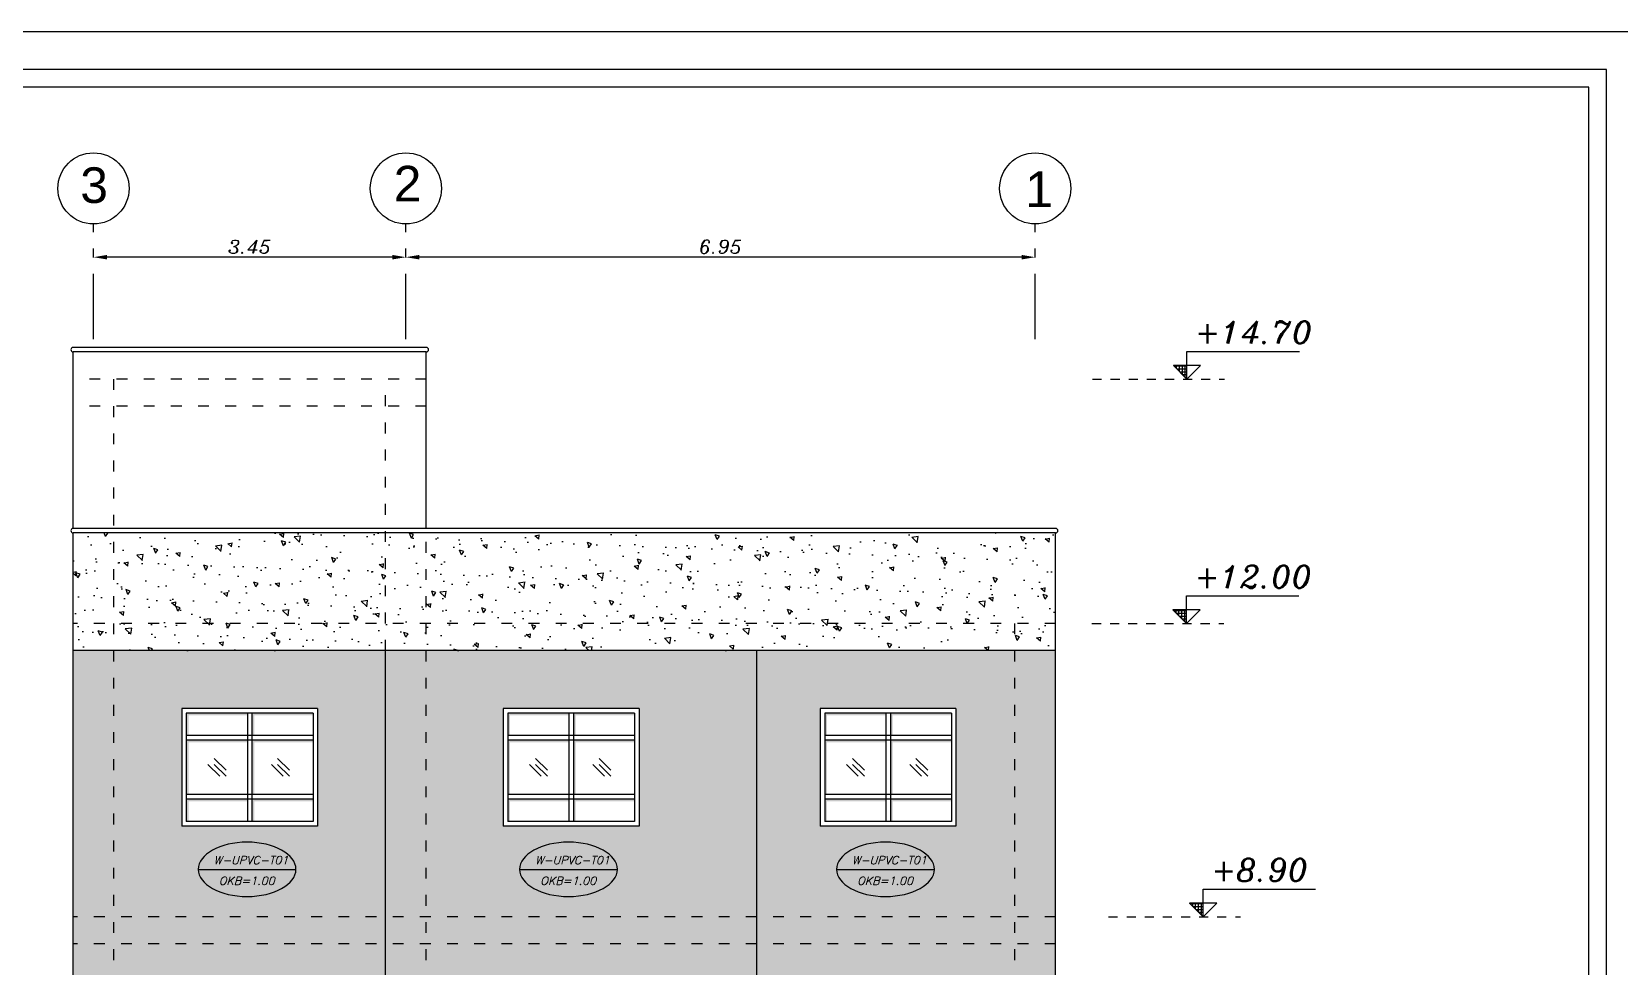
# Model space of a CAD drawing. Header units: millimetres. Extents: x 577 to 2337, y 236 to 943.
# Drawn here: x 1107.01 to 1124.54, y 543.86 to 554.18 of the extents above; entities that cross this region are included whole.
import ezdxf

# ---------------------------------------------------------------- set-up
doc = ezdxf.new("R2010")
doc.units = ezdxf.units.MM
doc.header["$LTSCALE"] = 0.01
doc.linetypes.add('ACAD_ISO03W100', pattern=[30, 12, -18])
doc.linetypes.add('ACAD_ISO10W100', pattern=[18, 12, -3, 0, -3])
for name, color, linetype in [('00-Arm', 7, 'Continuous'), ('02-Elev', 2, 'Continuous'), ('03-Ax', 4, 'Continuous'), ('05-Dim', 5, 'Continuous'), ('08-Hatch', 5, 'Continuous'), ('10-coulm', 7, 'Continuous'), ('15-Window', 4, 'Continuous')]:
    doc.layers.add(name, color=color, linetype=linetype)
doc.styles.get("Standard").update_dxf_attribs({"font": 'italic.shx'})
doc.dimstyles.new('ISO-25', dxfattribs={"dimtxt": 0.15, "dimasz": 0.15, "dimexe": 0.1, "dimexo": 0.1, "dimgap": 0.04, "dimtad": 1, "dimzin": 1, "dimdsep": 46, "dimtxsty": 'Standard', "dimcen": 0.3, "dimadec": 0, "dimazin": 0, "dimtfac": 1, "dimtmove": 0, "dimatfit": 3, "dimfxl": 1, "dimarcsym": 0})
pattern_1 = [(140, (112.80526, -147.2368), (0.04781726, 0.546554), [0.05715, -0.62865]), (85, (112.80526, -147.2368), (-0.57317054, -0.10573026), [0.04572, -0.50292175]), (190.451445, (112.80924, -147.19126), (-0.52535326, 0.44082374), [0.04857003, -0.53427073]), (136.1842, (112.65286, -147.2368), (0.126127, 0.81323712), [0.085725, -0.942975]), (186.63556, (112.6634, -147.169), (-0.74227837, 0.7122124), [0.07285507, -0.8014068]), (81.18415, (112.65286, -147.2368), (-0.7422784, 0.7122124), [0.0685799, -0.7543792]), (111, (112.69096, -147.1606), (0.3067956, 0.45484317), [0.05715, -0.62865]), (56, (112.69096, -147.1606), (-0.5525639, 0.18540609), [0.04572, -0.50292]), (161.451445, (112.7165, -147.1227), (-0.2457683, 0.64024926), [0.04857003, -0.53426981]), (127.5, (112.80526, -147.2368), (-0.253665117, 0.00926581), [0, -0.496824, 0, -0.51054, 0, -0.504825]), (97.5, (112.80526, -147.2368), (-0.300541724, 0.20045899), [0, -0.291084, 0, -0.485394, 0, -0.192405]), (57.5, (112.80526, -147.40673), (0.017186232, 0.406771786), [0, -0.1905, 0, -0.59436, 0, -0.78867]), (47.5, (112.80526, -147.48293), (-0.07627947, 0.44438754), [0, -0.24765, 0, -0.394716, 0, -0.56007])]

# ---------------------------------------------------------------- blocks, each defined once
blk = doc.blocks.new('*D559')
at = {"layer": '03-Ax', "color": 0, "lineweight": -2, "transparency": 16777216}
blk.add_line((1117.942, 551.691), (1111.292, 551.691), dxfattribs=at)
at = {"layer": '03-Ax', "color": 0, "transparency": 16777216}
for points in [[(1111.292, 551.716), (1111.292, 551.666), (1111.142, 551.691)], [(1117.942, 551.716), (1117.942, 551.666), (1118.092, 551.691)]]:
    blk.add_solid(points, dxfattribs=at)
at = {"layer": 'Defpoints', "color": 0, "transparency": 16777216}
for p in [(1111.142, 551.691), (1111.142, 551.691), (1118.092, 551.691)]:
    blk.add_point(p, dxfattribs=at)
at = {"layer": '03-Ax', "color": 0, "transparency": 16777216, "insert": (1114.617, 551.806), "char_height": 0.15, "attachment_point": 5}
blk.add_mtext('6.95', dxfattribs=at)
blk = doc.blocks.new('*D560')
at = {"layer": '03-Ax', "color": 0, "lineweight": -2, "transparency": 16777216}
blk.add_line((1110.992, 551.691), (1107.842, 551.691), dxfattribs=at)
at = {"layer": '03-Ax', "color": 0, "transparency": 16777216}
for points in [[(1107.842, 551.716), (1107.842, 551.666), (1107.692, 551.691)], [(1110.992, 551.716), (1110.992, 551.666), (1111.142, 551.691)]]:
    blk.add_solid(points, dxfattribs=at)
at = {"layer": 'Defpoints', "color": 0, "transparency": 16777216}
for p in [(1107.692, 551.691), (1107.692, 551.691), (1111.142, 551.691)]:
    blk.add_point(p, dxfattribs=at)
at = {"layer": '03-Ax', "color": 0, "transparency": 16777216, "insert": (1109.417, 551.806), "char_height": 0.15, "attachment_point": 5}
blk.add_mtext('3.45', dxfattribs=at)

msp = doc.modelspace()

# ---------------------------------------------------------------- hatches: boundary and pattern name
at = {"layer": '02-Elev'}
h = msp.add_hatch(color=8, dxfattribs=at)
h.dxf.hatch_style = 1
h.paths.add_polyline_path([(1109.392, 546.655), (1108.742, 546.655), (1108.742, 546.63), (1109.392, 546.63)])
h.paths.add_polyline_path([(1108.742, 546.655), (1108.717, 546.655), (1108.717, 546.63), (1108.742, 546.63)])
h.paths.add_polyline_path([(1108.742, 546.63), (1108.717, 546.63), (1108.717, 546.405), (1108.742, 546.405)])
h = msp.add_hatch(color=8, dxfattribs=at)
h.dxf.hatch_style = 1
h.paths.add_polyline_path([(1110.117, 546.655), (1109.467, 546.655), (1109.467, 546.63), (1110.117, 546.63)])
h.paths.add_polyline_path([(1109.467, 546.655), (1109.442, 546.655), (1109.442, 546.63), (1109.467, 546.63)])
h.paths.add_polyline_path([(1109.467, 546.63), (1109.442, 546.63), (1109.442, 546.405), (1109.467, 546.405)])
h = msp.add_hatch(color=8, dxfattribs=at)
h.dxf.hatch_style = 1
h.paths.add_polyline_path([(1112.942, 546.655), (1112.292, 546.655), (1112.292, 546.63), (1112.942, 546.63)])
h.paths.add_polyline_path([(1112.292, 546.655), (1112.267, 546.655), (1112.267, 546.63), (1112.292, 546.63)])
h.paths.add_polyline_path([(1112.292, 546.63), (1112.267, 546.63), (1112.267, 546.405), (1112.292, 546.405)])
h = msp.add_hatch(color=8, dxfattribs=at)
h.dxf.hatch_style = 1
h.paths.add_polyline_path([(1113.667, 546.655), (1113.017, 546.655), (1113.017, 546.63), (1113.667, 546.63)])
h.paths.add_polyline_path([(1113.017, 546.655), (1112.992, 546.655), (1112.992, 546.63), (1113.017, 546.63)])
h.paths.add_polyline_path([(1113.017, 546.63), (1112.992, 546.63), (1112.992, 546.405), (1113.017, 546.405)])
h = msp.add_hatch(color=8, dxfattribs=at)
h.dxf.hatch_style = 1
h.paths.add_polyline_path([(1116.442, 546.655), (1115.792, 546.655), (1115.792, 546.63), (1116.442, 546.63)])
h.paths.add_polyline_path([(1115.792, 546.655), (1115.767, 546.655), (1115.767, 546.63), (1115.792, 546.63)])
h.paths.add_polyline_path([(1115.792, 546.63), (1115.767, 546.63), (1115.767, 546.405), (1115.792, 546.405)])
h = msp.add_hatch(color=8, dxfattribs=at)
h.dxf.hatch_style = 1
h.paths.add_polyline_path([(1117.167, 546.655), (1116.517, 546.655), (1116.517, 546.63), (1117.167, 546.63)])
h.paths.add_polyline_path([(1116.517, 546.655), (1116.492, 546.655), (1116.492, 546.63), (1116.517, 546.63)])
h.paths.add_polyline_path([(1116.517, 546.63), (1116.492, 546.63), (1116.492, 546.405), (1116.517, 546.405)])
h = msp.add_hatch(color=8, dxfattribs=at)
h.dxf.hatch_style = 1
h.paths.add_polyline_path([(1109.392, 546.355), (1108.742, 546.355), (1108.742, 546.33), (1109.392, 546.33)])
h.paths.add_polyline_path([(1108.742, 546.355), (1108.717, 546.355), (1108.717, 546.33), (1108.742, 546.33)])
h.paths.add_polyline_path([(1108.742, 546.33), (1108.717, 546.33), (1108.717, 545.755), (1108.742, 545.755)])
h = msp.add_hatch(color=8, dxfattribs=at)
h.dxf.hatch_style = 1
h.paths.add_polyline_path([(1110.117, 546.355), (1109.467, 546.355), (1109.467, 546.33), (1110.117, 546.33)])
h.paths.add_polyline_path([(1109.467, 546.355), (1109.442, 546.355), (1109.442, 546.33), (1109.467, 546.33)])
h.paths.add_polyline_path([(1109.467, 546.33), (1109.442, 546.33), (1109.442, 545.755), (1109.467, 545.755)])
h = msp.add_hatch(color=8, dxfattribs=at)
h.dxf.hatch_style = 1
h.paths.add_polyline_path([(1112.942, 546.355), (1112.292, 546.355), (1112.292, 546.33), (1112.942, 546.33)])
h.paths.add_polyline_path([(1112.292, 546.355), (1112.267, 546.355), (1112.267, 546.33), (1112.292, 546.33)])
h.paths.add_polyline_path([(1112.292, 546.33), (1112.267, 546.33), (1112.267, 545.755), (1112.292, 545.755)])
h = msp.add_hatch(color=8, dxfattribs=at)
h.dxf.hatch_style = 1
h.paths.add_polyline_path([(1113.667, 546.355), (1113.017, 546.355), (1113.017, 546.33), (1113.667, 546.33)])
h.paths.add_polyline_path([(1113.017, 546.355), (1112.992, 546.355), (1112.992, 546.33), (1113.017, 546.33)])
h.paths.add_polyline_path([(1113.017, 546.33), (1112.992, 546.33), (1112.992, 545.755), (1113.017, 545.755)])
h = msp.add_hatch(color=8, dxfattribs=at)
h.dxf.hatch_style = 1
h.paths.add_polyline_path([(1116.442, 546.355), (1115.792, 546.355), (1115.792, 546.33), (1116.442, 546.33)])
h.paths.add_polyline_path([(1115.792, 546.355), (1115.767, 546.355), (1115.767, 546.33), (1115.792, 546.33)])
h.paths.add_polyline_path([(1115.792, 546.33), (1115.767, 546.33), (1115.767, 545.755), (1115.792, 545.755)])
h = msp.add_hatch(color=8, dxfattribs=at)
h.dxf.hatch_style = 1
h.paths.add_polyline_path([(1117.167, 546.355), (1116.517, 546.355), (1116.517, 546.33), (1117.167, 546.33)])
h.paths.add_polyline_path([(1116.517, 546.355), (1116.492, 546.355), (1116.492, 546.33), (1116.517, 546.33)])
h.paths.add_polyline_path([(1116.517, 546.33), (1116.492, 546.33), (1116.492, 545.755), (1116.517, 545.755)])
h = msp.add_hatch(color=8, dxfattribs=at)
h.dxf.hatch_style = 1
h.paths.add_polyline_path([(1109.392, 545.705), (1108.742, 545.705), (1108.742, 545.68), (1109.392, 545.68)])
h.paths.add_polyline_path([(1108.742, 545.705), (1108.717, 545.705), (1108.717, 545.68), (1108.742, 545.68)])
h.paths.add_polyline_path([(1108.742, 545.68), (1108.717, 545.68), (1108.717, 545.455), (1108.742, 545.455)])
h = msp.add_hatch(color=8, dxfattribs=at)
h.dxf.hatch_style = 1
h.paths.add_polyline_path([(1110.117, 545.705), (1109.467, 545.705), (1109.467, 545.68), (1110.117, 545.68)])
h.paths.add_polyline_path([(1109.467, 545.705), (1109.442, 545.705), (1109.442, 545.68), (1109.467, 545.68)])
h.paths.add_polyline_path([(1109.467, 545.68), (1109.442, 545.68), (1109.442, 545.455), (1109.467, 545.455)])
h = msp.add_hatch(color=8, dxfattribs=at)
h.dxf.hatch_style = 1
h.paths.add_polyline_path([(1112.942, 545.705), (1112.292, 545.705), (1112.292, 545.68), (1112.942, 545.68)])
h.paths.add_polyline_path([(1112.292, 545.705), (1112.267, 545.705), (1112.267, 545.68), (1112.292, 545.68)])
h.paths.add_polyline_path([(1112.292, 545.68), (1112.267, 545.68), (1112.267, 545.455), (1112.292, 545.455)])
h = msp.add_hatch(color=8, dxfattribs=at)
h.dxf.hatch_style = 1
h.paths.add_polyline_path([(1113.667, 545.705), (1113.017, 545.705), (1113.017, 545.68), (1113.667, 545.68)])
h.paths.add_polyline_path([(1113.017, 545.705), (1112.992, 545.705), (1112.992, 545.68), (1113.017, 545.68)])
h.paths.add_polyline_path([(1113.017, 545.68), (1112.992, 545.68), (1112.992, 545.455), (1113.017, 545.455)])
h = msp.add_hatch(color=8, dxfattribs=at)
h.dxf.hatch_style = 1
h.paths.add_polyline_path([(1116.442, 545.705), (1115.792, 545.705), (1115.792, 545.68), (1116.442, 545.68)])
h.paths.add_polyline_path([(1115.792, 545.705), (1115.767, 545.705), (1115.767, 545.68), (1115.792, 545.68)])
h.paths.add_polyline_path([(1115.792, 545.68), (1115.767, 545.68), (1115.767, 545.455), (1115.792, 545.455)])
h = msp.add_hatch(color=8, dxfattribs=at)
h.dxf.hatch_style = 1
h.paths.add_polyline_path([(1117.167, 545.705), (1116.517, 545.705), (1116.517, 545.68), (1117.167, 545.68)])
h.paths.add_polyline_path([(1116.517, 545.705), (1116.492, 545.705), (1116.492, 545.68), (1116.517, 545.68)])
h.paths.add_polyline_path([(1116.517, 545.68), (1116.492, 545.68), (1116.492, 545.455), (1116.517, 545.455)])
at = {"layer": '05-Dim'}
h = msp.add_hatch(dxfattribs=at)
h.set_pattern_fill('NET', color=3, scale=0.01, style=0)
h.set_pattern_definition([(0, (339.39754, -158.17071), (0, 0.03175), []), (90, (339.39754, -158.17071), (-0.03175, 2e-18), [])])
h.paths.add_polyline_path([(1119.768, 550.496), (1119.618, 550.496), (1119.768, 550.345)])
h = msp.add_hatch(dxfattribs=at)
h.set_pattern_fill('NET', color=3, scale=0.01, style=0)
h.set_pattern_definition([(0, (339.391742, -160.87071), (0, 0.03175), []), (90, (339.391742, -160.87071), (-0.03175, 2e-18), [])])
h.paths.add_polyline_path([(1119.762, 547.796), (1119.612, 547.796), (1119.762, 547.645)])
h = msp.add_hatch(dxfattribs=at)
h.set_pattern_fill('NET', color=3, scale=0.01, style=0)
h.set_pattern_definition([(0, (339.575148, -164.11071), (0, 0.03175), []), (90, (339.575148, -164.11071), (-0.03175, 2e-18), [])])
h.paths.add_polyline_path([(1119.946, 544.556), (1119.795, 544.556), (1119.946, 544.405)])
at = {"layer": '08-Hatch'}
h = msp.add_hatch(dxfattribs=at)
h.set_pattern_fill('AR-CONC', color=26, scale=0.003, angle=90)
h.set_pattern_definition(pattern_1)
h.paths.add_polyline_path([(1118.317, 548.645), (1107.467, 548.645), (1107.467, 547.345), (1118.317, 547.345)])
h = msp.add_hatch(dxfattribs=at)
h.set_pattern_fill('AR-CONC', color=26, scale=0.003, angle=90)
h.set_pattern_definition(pattern_1)
h.paths.add_polyline_path([(1115.017, 547.345), (1110.917, 547.345), (1110.917, 537.625), (1115.017, 537.625)])
h.paths.add_polyline_path([(1113.717, 545.405), (1112.217, 545.405), (1112.217, 546.705), (1113.717, 546.705)], flags=16)
h.paths.add_polyline_path([(1113.667, 545.455), (1112.267, 545.455), (1112.267, 546.655), (1113.667, 546.655)], flags=0)
h.paths.add_polyline_path([(1113.717, 543.465), (1113.717, 542.165), (1112.217, 542.165), (1112.217, 543.465)], flags=16)
h.paths.add_polyline_path([(1113.667, 543.415), (1113.667, 542.215), (1112.267, 542.215), (1112.267, 543.415)], flags=0)
h.paths.add_polyline_path([(1112.942, 545.705), (1112.942, 546.405), (1112.992, 546.405), (1112.992, 545.705)], flags=0)
h.paths.add_polyline_path([(1112.992, 543.165), (1112.992, 542.465), (1112.942, 542.465), (1112.942, 543.165)], flags=0)
h.paths.add_polyline_path([(1113.717, 540.225), (1113.717, 538.925), (1112.217, 538.925), (1112.217, 540.225)], flags=16)
h.paths.add_polyline_path([(1113.667, 540.175), (1113.667, 538.975), (1112.267, 538.975), (1112.267, 540.175)], flags=0)
h.paths.add_polyline_path([(1112.992, 539.225), (1112.942, 539.225), (1112.942, 539.925), (1112.992, 539.925)], flags=0)
h.paths.add_polyline_path([(1118.317, 547.345), (1115.017, 547.345), (1115.017, 537.625), (1117.867, 537.625), (1117.867, 535.225), (1118.317, 535.225)])
h.paths.add_polyline_path([(1117.217, 543.465), (1117.217, 542.165), (1115.717, 542.165), (1115.717, 543.465)], flags=16)
h.paths.add_polyline_path([(1117.167, 543.415), (1117.167, 542.215), (1115.767, 542.215), (1115.767, 543.415)], flags=0)
h.paths.add_polyline_path([(1116.492, 543.165), (1116.492, 542.465), (1116.442, 542.465), (1116.442, 543.165)], flags=0)
h.paths.add_polyline_path([(1115.717, 545.405), (1115.717, 546.705), (1117.217, 546.705), (1117.217, 545.405)], flags=16)
h.paths.add_polyline_path([(1115.767, 545.455), (1115.767, 546.655), (1117.167, 546.655), (1117.167, 545.455)], flags=0)
h.paths.add_polyline_path([(1116.492, 545.705), (1116.442, 545.705), (1116.442, 546.405), (1116.492, 546.405)], flags=0)
h.paths.add_polyline_path([(1117.217, 540.225), (1117.217, 538.925), (1115.717, 538.925), (1115.717, 540.225)], flags=16)
h.paths.add_polyline_path([(1117.167, 540.175), (1117.167, 538.975), (1115.767, 538.975), (1115.767, 540.175)], flags=0)
h.paths.add_polyline_path([(1116.492, 539.225), (1116.442, 539.225), (1116.442, 539.925), (1116.492, 539.925)], flags=0)
h.paths.add_polyline_path([(1110.917, 547.345), (1107.467, 547.345), (1107.467, 535.225), (1109.567, 535.225), (1109.567, 537.625), (1110.917, 537.625)])
h.paths.add_polyline_path([(1110.167, 543.465), (1110.167, 542.165), (1108.667, 542.165), (1108.667, 543.465)], flags=16)
h.paths.add_polyline_path([(1110.117, 543.415), (1110.117, 542.215), (1108.717, 542.215), (1108.717, 543.415)], flags=0)
h.paths.add_polyline_path([(1108.667, 545.405), (1108.667, 546.705), (1110.167, 546.705), (1110.167, 545.405)], flags=16)
h.paths.add_polyline_path([(1108.717, 545.455), (1108.717, 546.655), (1110.117, 546.655), (1110.117, 545.455)], flags=0)
h.paths.add_polyline_path([(1109.392, 543.165), (1109.442, 543.165), (1109.442, 542.465), (1109.392, 542.465)], flags=0)
h.paths.add_polyline_path([(1109.392, 546.405), (1109.442, 546.405), (1109.442, 545.705), (1109.392, 545.705)], flags=0)
h.paths.add_polyline_path([(1110.167, 540.225), (1110.167, 538.925), (1108.667, 538.925), (1108.667, 540.225)], flags=16)
h.paths.add_polyline_path([(1110.117, 540.175), (1110.117, 538.975), (1108.717, 538.975), (1108.717, 540.175)], flags=0)
h.paths.add_polyline_path([(1109.392, 539.925), (1109.442, 539.925), (1109.442, 539.225), (1109.392, 539.225)], flags=0)
h.paths.add_polyline_path([(1111.367, 537.625), (1110.917, 537.625), (1110.917, 535.225), (1111.367, 535.225)])

# ---------------------------------------------------------------- linework, layer by layer
at = {"layer": '00-Arm'}
for points in [[(1125.188, 554.182), (1095.688, 554.182), (1095.688, 533.532), (1125.188, 533.532)], [(1124.205, 553.568), (1096.672, 553.568), (1096.672, 534.147), (1124.205, 534.147)]]:
    msp.add_lwpolyline(points, close=True, dxfattribs=at)
at = {"layer": '00-Arm', "color": 4}
msp.add_lwpolyline([(1124.402, 553.764), (1096.475, 553.764), (1096.475, 533.95), (1124.402, 533.95)], close=True, dxfattribs=at)
at = {"layer": '02-Elev', "color": 5}
for p, q in [((1111.367, 550.695), (1107.467, 550.695)), ((1111.367, 550.645), (1107.467, 550.645)), ((1110.117, 546.655), (1108.717, 546.655)), ((1108.717, 546.655), (1108.717, 545.455)), ((1109.392, 546.655), (1109.392, 545.455)), ((1109.442, 546.655), (1109.442, 545.455)), ((1110.117, 546.655), (1110.117, 545.455)), ((1113.667, 546.655), (1112.267, 546.655)), ((1112.267, 546.655), (1112.267, 545.455)), ((1112.942, 546.655), (1112.942, 545.455)), ((1112.992, 546.655), (1112.992, 545.455)), ((1113.667, 546.655), (1113.667, 545.455)), ((1117.167, 546.655), (1115.767, 546.655)), ((1115.767, 546.655), (1115.767, 545.455)), ((1116.442, 546.655), (1116.442, 545.455)), ((1116.492, 546.655), (1116.492, 545.455)), ((1117.167, 546.655), (1117.167, 545.455)), ((1110.117, 546.405), (1108.717, 546.405)), ((1110.117, 546.355), (1108.717, 546.355)), ((1113.667, 546.405), (1112.267, 546.405)), ((1113.667, 546.355), (1112.267, 546.355)), ((1117.167, 546.405), (1115.767, 546.405)), ((1117.167, 546.355), (1115.767, 546.355)), ((1109.025, 546.151), (1109.156, 546.023)), ((1109.725, 546.151), (1109.856, 546.023)), ((1112.575, 546.151), (1112.706, 546.023)), ((1113.275, 546.151), (1113.406, 546.023)), ((1116.075, 546.151), (1116.206, 546.023)), ((1116.775, 546.151), (1116.906, 546.023)), ((1108.956, 546.087), (1109.087, 545.958)), ((1109.025, 546.087), (1109.156, 545.958)), ((1109.656, 546.087), (1109.787, 545.958)), ((1109.725, 546.087), (1109.856, 545.958)), ((1112.506, 546.087), (1112.637, 545.958)), ((1112.575, 546.087), (1112.706, 545.958)), ((1113.206, 546.087), (1113.337, 545.958)), ((1113.275, 546.087), (1113.406, 545.958)), ((1116.006, 546.087), (1116.137, 545.958)), ((1116.075, 546.087), (1116.206, 545.958)), ((1116.706, 546.087), (1116.837, 545.958)), ((1116.775, 546.087), (1116.906, 545.958)), ((1110.117, 545.755), (1108.717, 545.755)), ((1110.117, 545.705), (1108.717, 545.705)), ((1113.667, 545.755), (1112.267, 545.755)), ((1113.667, 545.705), (1112.267, 545.705)), ((1117.167, 545.755), (1115.767, 545.755)), ((1117.167, 545.705), (1115.767, 545.705)), ((1110.117, 545.455), (1108.717, 545.455)), ((1113.667, 545.455), (1112.267, 545.455)), ((1117.167, 545.455), (1115.767, 545.455))]:
    msp.add_line(p, q, dxfattribs=at)
at = {"layer": '02-Elev', "color": 4}
for p, q in [((1107.467, 548.695), (1107.467, 550.645)), ((1111.367, 548.695), (1111.367, 550.645)), ((1118.317, 548.695), (1107.467, 548.695)), ((1118.317, 548.645), (1107.467, 548.645)), ((1110.167, 546.705), (1108.667, 546.705)), ((1108.667, 546.705), (1108.667, 545.405)), ((1110.167, 546.705), (1110.167, 545.405)), ((1113.717, 546.705), (1112.217, 546.705)), ((1112.217, 546.705), (1112.217, 545.405)), ((1113.717, 546.705), (1113.717, 545.405)), ((1117.217, 546.705), (1115.717, 546.705)), ((1115.717, 546.705), (1115.717, 545.405)), ((1117.217, 546.705), (1117.217, 545.405)), ((1110.167, 545.405), (1108.667, 545.405)), ((1113.717, 545.405), (1112.217, 545.405)), ((1117.217, 545.405), (1115.717, 545.405))]:
    msp.add_line(p, q, dxfattribs=at)
at = {"layer": '02-Elev', "color": 1}
for p, q in [((1107.467, 547.345), (1107.467, 548.645)), ((1118.317, 547.345), (1118.317, 548.645)), ((1118.317, 547.345), (1107.467, 547.345))]:
    msp.add_line(p, q, dxfattribs=at)
at = {"layer": '02-Elev', "color": 3}
for p, q in [((1107.467, 535.225), (1107.467, 547.345)), ((1118.317, 535.225), (1118.317, 547.345))]:
    msp.add_line(p, q, dxfattribs=at)
at = {"layer": '02-Elev'}
for p, q in [((1110.917, 537.625), (1110.917, 547.345)), ((1115.017, 537.625), (1115.017, 547.345))]:
    msp.add_line(p, q, dxfattribs=at)
at = {"layer": '02-Elev', "color": 5}
for centre, start, end in [((1107.467, 550.67), 90, 270), ((1111.367, 550.67), 270, 90)]:
    msp.add_arc(centre, 0.025, start, end, dxfattribs=at)
at = {"layer": '02-Elev', "color": 4}
for centre, start, end in [((1107.467, 548.67), 90, 270), ((1118.317, 548.67), 270, 90)]:
    msp.add_arc(centre, 0.025, start, end, dxfattribs=at)
at = {"layer": '03-Ax', "linetype": 'ACAD_ISO10W100', "ltscale": 6}
for p, q in [((1107.692, 550.786), (1107.692, 552.057)), ((1111.142, 550.786), (1111.142, 552.057)), ((1118.092, 550.786), (1118.092, 552.057))]:
    msp.add_line(p, q, dxfattribs=at)
at = {"layer": '03-Ax'}
for centre in [(1107.692, 552.451), (1111.142, 552.451), (1118.092, 552.451)]:
    msp.add_circle(centre, 0.393, dxfattribs=at)
at = {"layer": '05-Dim', "color": 4}
for p, q in [((1119.768, 550.649), (1121.011, 550.649)), ((1119.768, 550.345), (1119.768, 550.649)), ((1119.768, 550.345), (1119.618, 550.496)), ((1119.919, 550.496), (1119.618, 550.496)), ((1119.768, 550.345), (1119.919, 550.496)), ((1119.762, 547.949), (1121.005, 547.949)), ((1119.762, 547.645), (1119.762, 547.949)), ((1119.762, 547.645), (1119.612, 547.796)), ((1119.913, 547.796), (1119.612, 547.796)), ((1119.762, 547.645), (1119.913, 547.796)), ((1119.946, 544.405), (1119.795, 544.556)), ((1120.096, 544.556), (1119.795, 544.556)), ((1119.946, 544.709), (1121.188, 544.709)), ((1119.946, 544.405), (1119.946, 544.709)), ((1119.946, 544.405), (1120.096, 544.556))]:
    msp.add_line(p, q, dxfattribs=at)
at = {"layer": '05-Dim', "color": 5, "linetype": 'ACAD_ISO03W100', "ltscale": 0.5}
for p, q in [((1118.725, 550.345), (1120.181, 550.345)), ((1118.719, 547.645), (1120.175, 547.645)), ((1118.902, 544.405), (1120.359, 544.405))]:
    msp.add_line(p, q, dxfattribs=at)
at = {"layer": '10-coulm', "color": 5, "linetype": 'ACAD_ISO03W100'}
for p, q in [((1111.367, 550.345), (1107.467, 550.345)), ((1107.917, 535.225), (1107.917, 550.345)), ((1110.917, 547.345), (1110.917, 550.345)), ((1111.367, 550.045), (1107.467, 550.045)), ((1111.367, 537.625), (1111.367, 548.645)), ((1118.317, 547.645), (1107.467, 547.645)), ((1117.867, 537.625), (1117.867, 547.645)), ((1118.317, 544.405), (1107.467, 544.405)), ((1118.317, 544.105), (1107.467, 544.105))]:
    msp.add_line(p, q, dxfattribs=at)
at = {"layer": '15-Window', "color": 4}
for p, q in [((1108.848, 544.928), (1109.928, 544.928)), ((1112.398, 544.928), (1113.478, 544.928)), ((1115.898, 544.928), (1116.978, 544.928))]:
    msp.add_line(p, q, dxfattribs=at)
at = {"layer": '15-Window', "color": 4, "extrusion": (0, 0, -1)}
for centre in [(1109.388, 544.928), (1112.938, 544.928), (1116.438, 544.928)]:
    msp.add_ellipse(centre, major_axis=(0.54, 0), ratio=0.555556, dxfattribs=at)

# ---------------------------------------------------------------- texts
at = {"layer": '03-Ax', "char_height": 0.39333, "width": 0.68193, "attachment_point": 7}
for s, insert in [('{\\fArial|b0|i0|c0|p32;3}', (1107.546, 552.285)), ('{\\fArial|b0|i0|c0|p32;2}', (1111.007, 552.307)), ('{\\fArial|b0|i0|c0|p32;1}', (1117.982, 552.245))]:
    msp.add_mtext(s, dxfattribs=dict(at, insert=insert))
at = {"layer": '05-Dim', "color": 4, "char_height": 0.25, "width": 2.0432, "attachment_point": 1}
for s, insert in [('+14.70', (1119.857, 550.986)), ('+12.00', (1119.851, 548.286)), ('+8.90', (1120.035, 545.046))]:
    msp.add_mtext(s, dxfattribs=dict(at, insert=insert))
at = {"layer": '15-Window', "color": 4, "char_height": 0.09, "width": 1.50675, "attachment_point": 3}
for s, insert in [('W-UPVC-T01', (1109.845, 545.075)), ('W-UPVC-T01', (1113.395, 545.075)), ('W-UPVC-T01', (1116.895, 545.075)), ('OKB=1.00', (1109.693, 544.847)), ('OKB=1.00', (1113.243, 544.847)), ('OKB=1.00', (1116.743, 544.847))]:
    msp.add_mtext(s, dxfattribs=dict(at, insert=insert))

# ---------------------------------------------------------------- dimensions: what is measured, and where the dimension line sits
at = {"layer": '03-Ax', "color": 5}
for base, p1, p2, picture, middle in [((1107.692, 551.691), (1111.142, 551.691), (1107.692, 551.691), '*D560', (1109.417, 551.806)), ((1111.142, 551.691), (1118.092, 551.691), (1111.142, 551.691), '*D559', (1114.617, 551.806))]:
    dim = msp.add_linear_dim(base=base, p1=p1, p2=p2, angle=180, dimstyle='ISO-25', dxfattribs=at)
    dim.commit()
    dim.dimension.update_dxf_attribs({"geometry": picture, "text_midpoint": middle})

doc.saveas('drawing.dxf')
